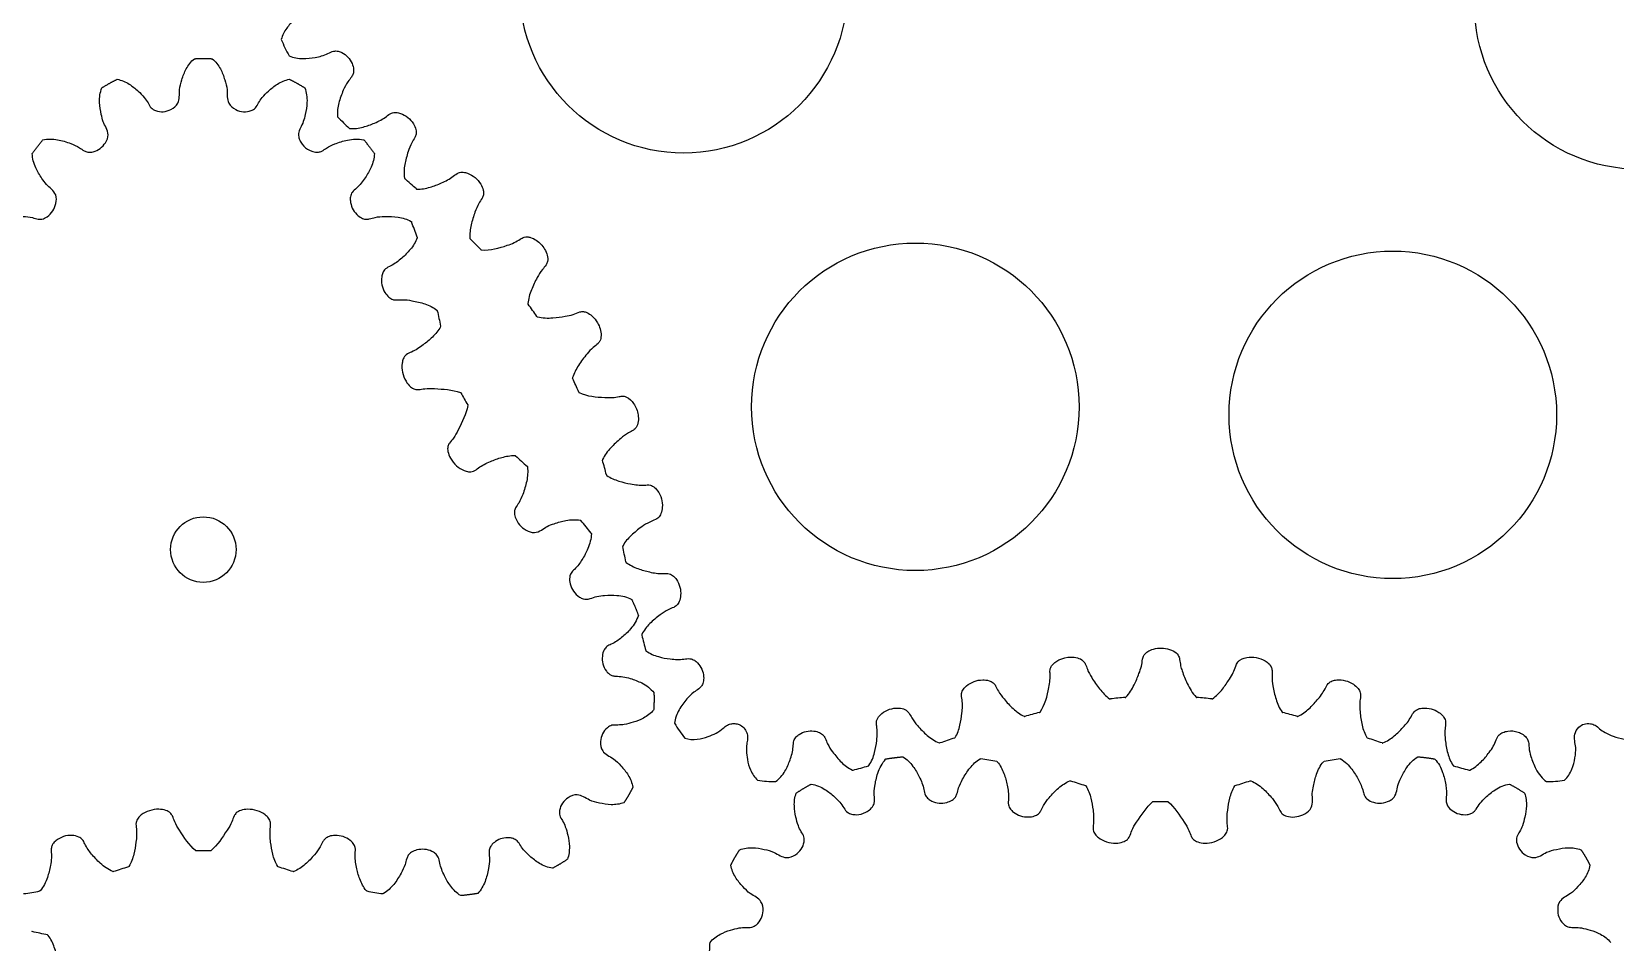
# Model space of a CAD drawing. Header units: inches. Extents: x -3 to 3, y -3 to 3.
# Drawn here: x -1.724 to 0.694, y -1.443 to -0.052 of the extents above; entities that cross this region are included whole.
import ezdxf

# ---------------------------------------------------------------- set-up
doc = ezdxf.new("R2010")
doc.units = ezdxf.units.IN
doc.header["$LTSCALE"] = 0.03937
doc.header["$MEASUREMENT"] = 0
doc.layers.add('thingiverse', color=18, linetype='Continuous', true_color=0x000000)

msp = doc.modelspace()

# ---------------------------------------------------------------- linework, layer by layer
at = {"layer": 'thingiverse'}
for points in [[(-1.2571, -0.1817), (-1.2571, -0.1823), (-1.2567, -0.1827)], [(-1.2393, -0.1998), (-1.2389, -0.2002), (-1.2384, -0.2002)], [(-1.2173, -0.2174), (-1.2168, -0.2175), (-1.2165, -0.2179)], [(-1.1551, -0.2758), (-1.155, -0.2764), (-1.1546, -0.2767)], [(-1.1368, -0.2925), (-1.1364, -0.2929), (-1.1358, -0.2929)], [(-1.1449, -0.342), (-1.1444, -0.3423), (-1.1442, -0.3428)], [(-1.1355, -0.366), (-1.1353, -0.3665), (-1.1355, -0.367)], [(-1.055, -0.3677), (-1.0549, -0.3683), (-1.0545, -0.3686)], [(-1.0381, -0.3852), (-1.0377, -0.3856), (-1.0371, -0.3856)], [(-1.1054, -0.4775), (-1.1049, -0.4778), (-1.1048, -0.4783)], [(-0.9664, -0.4675), (-0.9665, -0.4681), (-0.9661, -0.4685)], [(-1.0997, -0.5017), (-1.0996, -0.5022), (-1.0999, -0.5027)], [(-0.9527, -0.4871), (-0.9524, -0.4876), (-0.9518, -0.4877)], [(-1.0696, -0.6031), (-1.069, -0.6033), (-1.0688, -0.6038)], [(-0.8983, -0.5805), (-0.8984, -0.5811), (-0.8982, -0.5816)], [(-0.8888, -0.6025), (-0.8886, -0.6031), (-0.888, -0.6033)], [(-1.0583, -0.622), (-1.0579, -0.6225), (-1.0581, -0.6231)], [(-0.9863, -0.6995), (-0.9857, -0.6995), (-0.9853, -0.6999)], [(-0.9676, -0.7159), (-0.9672, -0.7163), (-0.9672, -0.7168)], [(-0.8525, -0.7055), (-0.8528, -0.706), (-0.8526, -0.7065)], [(-0.8465, -0.729), (-0.8464, -0.7296), (-0.8459, -0.7299)], [(-0.8866, -0.7981), (-0.8861, -0.7982), (-0.8857, -0.7986)], [(-0.87, -0.8179), (-0.8696, -0.8183), (-0.8696, -0.8188)], [(-0.8215, -0.8373), (-0.8218, -0.8378), (-0.8217, -0.8383)], [(-0.8169, -0.8616), (-0.8168, -0.8622), (-0.8164, -0.8625)], [(-0.7925, -0.9724), (-0.7928, -0.9729), (-0.7927, -0.9735)], [(-0.7865, -0.9971), (-0.7864, -0.9976), (-0.7859, -0.9979)], [(-0.0784, -1.0707), (-0.0779, -1.071), (-0.0773, -1.071)], [(-0.0545, -1.0686), (-0.0539, -1.0686), (-0.0535, -1.0682)], [(0.0536, -1.0682), (0.054, -1.0686), (0.0546, -1.0686)], [(0.0774, -1.071), (0.078, -1.071), (0.0785, -1.0707)], [(-0.2091, -1.0975), (-0.2086, -1.0977), (-0.208, -1.0976)], [(-0.1855, -1.0916), (-0.1849, -1.0915), (-0.1846, -1.091)], [(0.1847, -1.091), (0.185, -1.0915), (0.1856, -1.0916)], [(0.2081, -1.0976), (0.2087, -1.0978), (0.2092, -1.0975)], [(-0.3151, -1.1307), (-0.3146, -1.1305), (-0.3143, -1.1301)], [(0.3144, -1.1301), (0.3147, -1.1306), (0.3152, -1.1307)], [(-0.3387, -1.1382), (-0.3382, -1.1384), (-0.3376, -1.1382)], [(0.3377, -1.1383), (0.3383, -1.1384), (0.3388, -1.1382)], [(-0.4712, -1.1796), (-0.4707, -1.1798), (-0.4702, -1.1797)], [(-0.4466, -1.1732), (-0.4461, -1.173), (-0.4458, -1.1726)], [(-0.4204, -1.1629), (-0.4201, -1.1625), (-0.4195, -1.1625)], [(-0.2763, -1.1625), (-0.2758, -1.1623), (-0.2753, -1.1623)], [(-0.2508, -1.1664), (-0.2502, -1.1665), (-0.2499, -1.1669)], [(0.2479, -1.1669), (0.2483, -1.1665), (0.2488, -1.1664)], [(0.2733, -1.1623), (0.2738, -1.1623), (0.2743, -1.1625)], [(0.4459, -1.1726), (0.4462, -1.173), (0.4467, -1.1732)], [(0.4703, -1.1797), (0.4708, -1.1798), (0.4713, -1.1796)], [(-0.1392, -1.196), (-0.1387, -1.1958), (-0.1381, -1.196)], [(-0.1154, -1.2032), (-0.1149, -1.2034), (-0.1146, -1.2039)], [(0.1126, -1.2039), (0.1129, -1.2034), (0.1134, -1.2032)], [(0.1362, -1.196), (0.1367, -1.1958), (0.1372, -1.196)], [(-0.0125, -1.2278), (-0.0121, -1.2274), (-0.0115, -1.2275)], [(0.0095, -1.2275), (0.0101, -1.2274), (0.0106, -1.2278)], [(-1.4725, -1.3031), (-1.4731, -1.3031), (-1.4736, -1.3027)], [(-1.4504, -1.3027), (-1.4509, -1.3031), (-1.4515, -1.3031)], [(-1.5756, -1.3267), (-1.5759, -1.3271), (-1.5764, -1.3273)], [(-1.3476, -1.3273), (-1.3481, -1.3271), (-1.3484, -1.3267)], [(-1.5992, -1.3346), (-1.5997, -1.3348), (-1.6002, -1.3346)], [(-1.3238, -1.3346), (-1.3243, -1.3348), (-1.3248, -1.3346)], [(-1.7109, -1.3637), (-1.7112, -1.3641), (-1.7118, -1.3642)], [(-1.2122, -1.3642), (-1.2128, -1.3641), (-1.2131, -1.3637)], [(-1.1867, -1.368), (-1.1872, -1.3683), (-1.1877, -1.3682)], [(-1.723, -1.4262), (-1.7235, -1.4261), (-1.724, -1.4264)], [(-1.6988, -1.4319), (-1.6991, -1.4314), (-1.6997, -1.4313)]]:
    msp.add_lwpolyline(points, dxfattribs=at)
at = {"layer": 'thingiverse', "color": 1, "true_color": 0xff0000}
msp.add_circle((0, 0), 3, dxfattribs=at)
at = {"layer": 'thingiverse', "color": 18, "true_color": 0x000000}
for centre, radius in [((-0.7288, 0.0123), 0.25), ((0.7288, -0.0123), 0.25), ((-0.375, -0.625), 0.25), ((0.3538, -0.6373), 0.25), ((-1.462, -0.843), 0.05)]:
    msp.add_circle(centre, radius, dxfattribs=at)
at = {"layer": 'thingiverse'}
for centre, radius, start, end in [((-8.0672, -8.0944), 10.4356, 48.3854, 48.51588), ((-1.7083, -0.5687), 0.6076, 19.4855, 21.8283), ((-1.8957, -1.2211), 1.1976, 44.2648, 45.3813), ((-1.5089, -0.8748), 0.678, 34.8727, 36.8144), ((-0.8966, -0.5165), 0.193, 206.8855, 210.0026), ((-1.515, -0.8707), 0.6812, 23.1837, 25.1165), ((-0.8966, -0.5165), 0.193, 209.9974, 213.1145), ((-2.005, -1.0311), 1.1972, 14.6139, 15.7308), ((-1.3476, -1.1934), 0.6076, 38.1717, 40.5145), ((-11.186, -2.9681), 10.5809, 11.48347, 11.61217), ((0.0031, -1.7442), 0.678, 94.8727, 96.8144), ((-0.0034, -1.7474), 0.6812, 83.1837, 85.1165), ((0.1096, -2.2523), 1.1976, 104.2648, 105.3813), ((-0.1095, -2.2519), 1.1972, 74.6139, 75.7308), ((2.9764, -11.0336), 10.4356, 108.3854, 108.51588), ((-3.0225, -11.1714), 10.5809, 71.48347, 71.61217), ((-0.3616, -1.7638), 0.6076, 79.4855, 81.8283), ((0.3597, -1.7638), 0.6076, 98.1717, 100.5145), ((-0.001, -1.0347), 0.193, 266.8855, 270.0026), ((-0.001, -1.0347), 0.193, 269.9974, 273.1145), ((-1.462, -1.4958), 0.193, 89.9974, 93.1146), ((-1.462, -1.4958), 0.193, 86.8854, 90.0026), ((-1.8226, -0.7668), 0.6076, 278.1717, 280.5145), ((-1.1014, -0.7668), 0.6076, 259.4855, 261.8283)]:
    msp.add_arc(centre, radius, start, end, dxfattribs=at)
for points, knots in [([(-1.3429, 0.0641), (-1.3414, 0.0579), (-1.3359, 0.0468), (-1.3211, 0.0319), (-1.3064, 0.0226), (-1.293, 0.0186), (-1.2877, 0.0133), (-1.2844, 0.0074), (-1.2826, -0.0001), (-1.2845, -0.0082), (-1.289, -0.0153), (-1.2958, -0.0198), (-1.3041, -0.0222), (-1.3136, -0.0273), (-1.3243, -0.0353), (-1.3359, -0.0471), (-1.3414, -0.058), (-1.3429, -0.0642)], [12.1057024, 12.1057024, 12.1057024, 12.1057024, 12.1249253, 12.1420888, 12.1683141, 12.1765236, 12.1835906, 12.1899852, 12.1970207, 12.2062975, 12.2144862, 12.2216744, 12.2303406, 12.240263, 12.2538274, 12.2703918, 12.2896585, 12.2896585, 12.2896585, 12.2896585]), ([(-1.5935, -0.1251), (-1.587, -0.1262), (-1.5754, -0.1312), (-1.5623, -0.142), (-1.5526, -0.1517), (-1.5463, -0.1606), (-1.5423, -0.1689), (-1.5302, -0.1761), (-1.5134, -0.1743), (-1.5003, -0.1635), (-1.4982, -0.1515), (-1.499, -0.1394), (-1.4946, -0.1249), (-1.4887, -0.1082), (-1.4807, -0.0979), (-1.4756, -0.0937)], [5.3009549, 5.3009549, 5.3009549, 5.3009549, 5.3208596, 5.3380351, 5.3517346, 5.3619499, 5.3707403, 5.3787132, 5.4029347, 5.4176184, 5.4274863, 5.438307, 5.4539618, 5.4719879, 5.4919279, 5.4919279, 5.4919279, 5.4919279]), ([(-1.4484, -0.0937), (-1.4433, -0.0979), (-1.4353, -0.1082), (-1.4293, -0.125), (-1.4251, -0.1394), (-1.4257, -0.1515), (-1.4239, -0.1635), (-1.4132, -0.1718), (-1.4011, -0.1753), (-1.3898, -0.174), (-1.3818, -0.1689), (-1.3776, -0.1606), (-1.3715, -0.1517), (-1.3617, -0.142), (-1.3486, -0.1312), (-1.337, -0.1262), (-1.3305, -0.1251)], [5.5180922, 5.5180922, 5.5180922, 5.5180922, 5.5380318, 5.5560893, 5.5717576, 5.5825556, 5.5924119, 5.6071311, 5.6197681, 5.6313649, 5.6393463, 5.6480405, 5.6582477, 5.6719613, 5.6891647, 5.7090686, 5.7090686, 5.7090686, 5.7090686]), ([(-1.3309, -0.0891), (-1.3243, -0.0921), (-1.3109, -0.0943), (-1.2906, -0.092), (-1.2749, -0.0879), (-1.264, -0.0816), (-1.2562, -0.0818), (-1.2486, -0.0849), (-1.2407, -0.0908), (-1.2348, -0.1001), (-1.2323, -0.109), (-1.2327, -0.1164), (-1.2363, -0.1227), (-1.2428, -0.1302), (-1.2493, -0.1436), (-1.2559, -0.161), (-1.2577, -0.1748), (-1.2571, -0.1817)], [12.3173096, 12.3173096, 12.3173096, 12.3173096, 12.3388618, 12.357466, 12.3781027, 12.3875021, 12.3945609, 12.4006149, 12.4121235, 12.4238402, 12.4329156, 12.4397549, 12.4453704, 12.4546384, 12.4692662, 12.4898239, 12.5105501, 12.5105501, 12.5105501, 12.5105501]), ([(-1.7071, -0.2176), (-1.6997, -0.2159), (-1.6848, -0.2163), (-1.6662, -0.222), (-1.6525, -0.228), (-1.6449, -0.2341), (-1.6376, -0.2369), (-1.6247, -0.2354), (-1.6122, -0.2259), (-1.6058, -0.2105), (-1.6098, -0.1992), (-1.6154, -0.1897), (-1.6183, -0.1763), (-1.6214, -0.1591), (-1.6197, -0.1451), (-1.6169, -0.1381)], [5.0829092, 5.0829092, 5.0829092, 5.0829092, 5.1056125, 5.1267805, 5.1412714, 5.1501504, 5.1558587, 5.164287, 5.1879855, 5.2007456, 5.2121234, 5.222504, 5.2338691, 5.2526323, 5.2752326, 5.2752326, 5.2752326, 5.2752326]), ([(-1.3071, -0.1381), (-1.3043, -0.1451), (-1.3027, -0.1591), (-1.3056, -0.1764), (-1.3088, -0.1896), (-1.3135, -0.1989), (-1.3174, -0.2068), (-1.3162, -0.2148), (-1.3123, -0.2236), (-1.3028, -0.2332), (-1.2901, -0.2376), (-1.2798, -0.2346), (-1.2725, -0.2286), (-1.2595, -0.2227), (-1.2407, -0.2166), (-1.2254, -0.2158), (-1.2173, -0.2174)], [5.7347909, 5.7347909, 5.7347909, 5.7347909, 5.7573547, 5.7761351, 5.7874998, 5.7979569, 5.8073569, 5.8135165, 5.8211597, 5.836122, 5.8535695, 5.8592031, 5.8676372, 5.8815023, 5.9020139, 5.9266473, 5.9266473, 5.9266473, 5.9266473]), ([(-1.2384, -0.2002), (-1.2315, -0.2007), (-1.2185, -0.1988), (-1.1997, -0.1919), (-1.1852, -0.1846), (-1.1757, -0.1762), (-1.1676, -0.1753), (-1.159, -0.1774), (-1.1493, -0.1827), (-1.1415, -0.1917), (-1.1373, -0.2008), (-1.1365, -0.2084), (-1.1394, -0.2152), (-1.1451, -0.2233), (-1.1501, -0.2373), (-1.1551, -0.2552), (-1.156, -0.269), (-1.1551, -0.2758)], [12.5371144, 12.5371144, 12.5371144, 12.5371144, 12.5576924, 12.5762106, 12.5969341, 12.6063245, 12.6136449, 12.6202367, 12.6330402, 12.6460031, 12.6556761, 12.6627261, 12.6684165, 12.6776001, 12.6922105, 12.7127329, 12.73328, 12.73328, 12.73328, 12.73328]), ([(-1.7791, -0.342), (-1.7726, -0.3385), (-1.7585, -0.3346), (-1.7393, -0.3341), (-1.7244, -0.3353), (-1.7151, -0.3386), (-1.7072, -0.3388), (-1.6952, -0.3326), (-1.6865, -0.3189), (-1.6857, -0.3017), (-1.6935, -0.2924), (-1.7022, -0.2857), (-1.7098, -0.2742), (-1.719, -0.2595), (-1.7229, -0.2459), (-1.7231, -0.2385)], [4.8643054, 4.8643054, 4.8643054, 4.8643054, 4.8863439, 4.907478, 4.9220641, 4.9310176, 4.9367516, 4.9453926, 4.9701692, 4.9832819, 4.9946428, 5.0051387, 5.0165233, 5.0352616, 5.0576556, 5.0576556, 5.0576556, 5.0576556]), ([(-1.2009, -0.2385), (-1.2011, -0.2456), (-1.2048, -0.2586), (-1.2149, -0.2761), (-1.2248, -0.289), (-1.2349, -0.2965), (-1.2377, -0.3039), (-1.2377, -0.3122), (-1.2352, -0.322), (-1.2288, -0.3309), (-1.2216, -0.3367), (-1.2147, -0.3391), (-1.2074, -0.3381), (-1.198, -0.335), (-1.1831, -0.3341), (-1.1645, -0.3348), (-1.151, -0.3387), (-1.1449, -0.342)], [5.952977, 5.952977, 5.952977, 5.952977, 5.9742573, 5.9928002, 6.0134959, 6.0228822, 6.0300117, 6.0361659, 6.0478122, 6.0596116, 6.0686145, 6.0754153, 6.081039, 6.0903298, 6.1049576, 6.1255024, 6.1463295, 6.1463295, 6.1463295, 6.1463295]), ([(-1.1358, -0.2929), (-1.129, -0.293), (-1.1162, -0.2905), (-1.0976, -0.2833), (-1.0831, -0.2759), (-1.0736, -0.2673), (-1.0653, -0.2665), (-1.0565, -0.2689), (-1.0466, -0.2745), (-1.0386, -0.2839), (-1.0344, -0.2932), (-1.0337, -0.3011), (-1.0368, -0.3079), (-1.0427, -0.3158), (-1.0481, -0.3297), (-1.0538, -0.3472), (-1.0555, -0.3609), (-1.055, -0.3677)], [12.7592649, 12.7592649, 12.7592649, 12.7592649, 12.7796497, 12.7981193, 12.818898, 12.8283897, 12.8358265, 12.8426399, 12.8559043, 12.8693523, 12.8792894, 12.8864622, 12.8921515, 12.9013927, 12.9160419, 12.9365136, 12.9569081, 12.9569081, 12.9569081, 12.9569081]), ([(-1.1355, -0.367), (-1.1378, -0.3735), (-1.145, -0.3847), (-1.1593, -0.3988), (-1.1721, -0.4087), (-1.1839, -0.4135), (-1.1883, -0.4202), (-1.1902, -0.4286), (-1.19, -0.4391), (-1.1857, -0.4499), (-1.1797, -0.4574), (-1.1733, -0.4615), (-1.166, -0.4621), (-1.1562, -0.461), (-1.1415, -0.4632), (-1.1234, -0.4673), (-1.1108, -0.4733), (-1.1054, -0.4775)], [6.1732586, 6.1732586, 6.1732586, 6.1732586, 6.1939717, 6.2125115, 6.2332241, 6.2425844, 6.2498338, 6.2562199, 6.2684937, 6.2809537, 6.2903409, 6.2972945, 6.3029696, 6.3121719, 6.3267731, 6.3473113, 6.3679295, 6.3679295, 6.3679295, 6.3679295]), ([(-1.0371, -0.3856), (-1.0238, -0.3867), (-1.0068, -0.3817), (-0.9876, -0.3748), (-0.9793, -0.3698), (-0.973, -0.3659), (-0.9672, -0.3653), (-0.9609, -0.3667), (-0.9508, -0.3718), (-0.9418, -0.3815), (-0.9366, -0.3933), (-0.9356, -0.4021), (-0.9389, -0.4096), (-0.946, -0.4166), (-0.9534, -0.4295), (-0.9618, -0.4465), (-0.9658, -0.4603), (-0.9664, -0.4675)], [12.9825241, 12.9825241, 12.9825241, 12.9825241, 13.0226171, 13.0340243, 13.0444674, 13.0513662, 13.0560749, 13.0613904, 13.0709401, 13.0896342, 13.1000591, 13.1095191, 13.115379, 13.1242578, 13.1388005, 13.1598682, 13.1814336, 13.1814336, 13.1814336, 13.1814336]), ([(-0.9518, -0.4877), (-0.9442, -0.4896), (-0.9297, -0.4899), (-0.9117, -0.4873), (-0.8977, -0.4847), (-0.8891, -0.4803), (-0.8816, -0.4792), (-0.8751, -0.4814), (-0.8673, -0.4868), (-0.8625, -0.4928), (-0.8602, -0.4967)], [13.20673752, 13.20673752, 13.20673752, 13.20673752, 13.23037235, 13.24944121, 13.26161928, 13.27295067, 13.27810947, 13.28382002, 13.29315576, 13.30649731, 13.30649731, 13.30649731, 13.30649731]), ([(-1.0999, -0.5027), (-1.1031, -0.5087), (-1.1115, -0.5187), (-1.1269, -0.5312), (-1.1403, -0.5404), (-1.1524, -0.5446), (-1.1571, -0.5514), (-1.1591, -0.5607), (-1.1587, -0.5728), (-1.1537, -0.5852), (-1.1468, -0.594), (-1.1398, -0.5987), (-1.1321, -0.599), (-1.1222, -0.5966), (-1.1008, -0.5977), (-1.0822, -0.5987), (-1.0696, -0.6031)], [6.3940219, 6.3940219, 6.3940219, 6.3940219, 6.4143342, 6.4327748, 6.4535217, 6.4629064, 6.4703868, 6.4773195, 6.4913196, 6.5060281, 6.5169372, 6.5247239, 6.5303863, 6.5399324, 6.5547538, 6.5948297, 6.5948297, 6.5948297, 6.5948297]), ([(-0.8602, -0.4967), (-0.8568, -0.5026), (-0.8538, -0.5122), (-0.8555, -0.5236), (-0.8603, -0.5298), (-0.8682, -0.5349), (-0.8782, -0.5464), (-0.8896, -0.5611), (-0.8963, -0.5739), (-0.8983, -0.5805)], [0, 0, 0, 0, 0.02073523, 0.02921438, 0.03367243, 0.04379771, 0.05708306, 0.07914174, 0.09987903, 0.09987903, 0.09987903, 0.09987903]), ([(-0.888, -0.6033), (-0.876, -0.609), (-0.8584, -0.6106), (-0.838, -0.6112), (-0.8284, -0.6097), (-0.8212, -0.6083), (-0.8125, -0.611), (-0.8034, -0.6206), (-0.7979, -0.6344), (-0.7976, -0.6474), (-0.7999, -0.6559), (-0.8058, -0.6616), (-0.8149, -0.6654), (-0.8266, -0.6747), (-0.8407, -0.6875), (-0.8494, -0.6989), (-0.8525, -0.7055)], [0.1251787, 0.1251787, 0.1251787, 0.1251787, 0.1652031, 0.1766281, 0.1870215, 0.1939241, 0.1986536, 0.2135897, 0.2322772, 0.2426681, 0.2520995, 0.2579396, 0.2667907, 0.2813362, 0.3024418, 0.3240866, 0.3240866, 0.3240866, 0.3240866]), ([(-1.0581, -0.6231), (-1.0606, -0.6362), (-1.069, -0.6528), (-1.0788, -0.6718), (-1.0857, -0.6792), (-1.0894, -0.6861), (-1.0888, -0.6945), (-1.0846, -0.7048), (-1.0763, -0.7154), (-1.0661, -0.7218), (-1.057, -0.7246), (-1.0488, -0.724), (-1.0391, -0.7156), (-1.0245, -0.7086), (-1.0059, -0.7016), (-0.9931, -0.6993), (-0.9863, -0.6995)], [0.011793, 0.011793, 0.011793, 0.011793, 0.0518731, 0.0666865, 0.0762475, 0.0818958, 0.0896868, 0.1006026, 0.1153363, 0.1293628, 0.1362586, 0.1437455, 0.1531087, 0.1738498, 0.1922925, 0.2126057, 0.2126057, 0.2126057, 0.2126057]), ([(-0.9672, -0.7168), (-0.9662, -0.7241), (-0.9676, -0.7385), (-0.9733, -0.7568), (-0.9791, -0.7706), (-0.9852, -0.7783), (-0.9877, -0.7859), (-0.985, -0.7997), (-0.9739, -0.8125), (-0.9571, -0.8186), (-0.9458, -0.8137), (-0.937, -0.807), (-0.924, -0.8027), (-0.9076, -0.7975), (-0.8938, -0.7969), (-0.8866, -0.7981)], [0.2386964, 0.2386964, 0.2386964, 0.2386964, 0.260565, 0.2816816, 0.2961962, 0.3051101, 0.3108816, 0.3198148, 0.3458727, 0.3595116, 0.370986, 0.3813982, 0.3927832, 0.4115024, 0.4333646, 0.4333646, 0.4333646, 0.4333646]), ([(-0.8459, -0.7299), (-0.8403, -0.7337), (-0.8283, -0.7388), (-0.8089, -0.7432), (-0.7928, -0.7454), (-0.7801, -0.7436), (-0.7728, -0.7478), (-0.7669, -0.7548), (-0.7619, -0.7651), (-0.7607, -0.7774), (-0.7626, -0.7874), (-0.7665, -0.7942), (-0.7729, -0.798), (-0.7822, -0.8012), (-0.7945, -0.8095), (-0.8092, -0.8208), (-0.8182, -0.8313), (-0.8215, -0.8373)], [0.3497023, 0.3497023, 0.3497023, 0.3497023, 0.3699927, 0.388449, 0.4092359, 0.4187654, 0.4262157, 0.4330908, 0.4464355, 0.4598469, 0.4697319, 0.4768388, 0.4825316, 0.4917319, 0.5063702, 0.5268543, 0.547342, 0.547342, 0.547342, 0.547342]), ([(-0.8696, -0.8188), (-0.8698, -0.8266), (-0.8737, -0.8406), (-0.8819, -0.8556), (-0.8889, -0.8663), (-0.8948, -0.8727), (-0.9008, -0.8783), (-0.9034, -0.8861), (-0.9024, -0.8961), (-0.8975, -0.9071), (-0.8897, -0.9146), (-0.8827, -0.9182), (-0.877, -0.9192), (-0.8699, -0.9175), (-0.8609, -0.9141), (-0.847, -0.9127), (-0.829, -0.9121), (-0.8149, -0.9154), (-0.808, -0.9191)], [0.4602932, 0.4602932, 0.4602932, 0.4602932, 0.4836195, 0.5029802, 0.5117341, 0.5218986, 0.5293449, 0.5357683, 0.5460514, 0.5587927, 0.5714371, 0.5776947, 0.5825604, 0.5884357, 0.599404, 0.6111569, 0.6300647, 0.6536443, 0.6536443, 0.6536443, 0.6536443]), ([(-0.8164, -0.8625), (-0.811, -0.8667), (-0.7992, -0.8725), (-0.78, -0.8777), (-0.764, -0.8803), (-0.7512, -0.879), (-0.7441, -0.8832), (-0.7384, -0.8901), (-0.7337, -0.9), (-0.7327, -0.9119), (-0.7346, -0.9216), (-0.7386, -0.9282), (-0.7449, -0.9319), (-0.7542, -0.9352), (-0.7664, -0.9437), (-0.7809, -0.9553), (-0.7895, -0.9663), (-0.7925, -0.9724)], [0.5733311, 0.5733311, 0.5733311, 0.5733311, 0.5937459, 0.6122476, 0.6329965, 0.6424867, 0.6498635, 0.6565567, 0.6694092, 0.682294, 0.691873, 0.6988434, 0.7045215, 0.7136854, 0.7282979, 0.7488371, 0.7694959, 0.7694959, 0.7694959, 0.7694959]), ([(-0.7979, -0.9433), (-0.8002, -0.951), (-0.8081, -0.9635), (-0.8208, -0.9753), (-0.8308, -0.9831), (-0.8385, -0.9872), (-0.8459, -0.9904), (-0.8511, -0.9968), (-0.8535, -1.0062), (-0.8528, -1.0177), (-0.8483, -1.027), (-0.843, -1.0327), (-0.8381, -1.0355), (-0.8309, -1.0365), (-0.8213, -1.0366), (-0.8079, -1.0403), (-0.7908, -1.0465), (-0.779, -1.055), (-0.7741, -1.0613)], [0.6788979, 0.6788979, 0.6788979, 0.6788979, 0.702853, 0.7222512, 0.730985, 0.7407014, 0.7484953, 0.7547957, 0.7647565, 0.7769343, 0.7890816, 0.7951615, 0.7999687, 0.8058637, 0.8167884, 0.8285257, 0.8474682, 0.8712212, 0.8712212, 0.8712212, 0.8712212]), ([(-0.7859, -0.9979), (-0.7803, -1.0019), (-0.7681, -1.0069), (-0.7484, -1.0105), (-0.7322, -1.0113), (-0.7198, -1.0086), (-0.7124, -1.0116), (-0.7061, -1.0171), (-0.7004, -1.0254), (-0.6978, -1.036), (-0.6983, -1.045), (-0.7011, -1.0517), (-0.7065, -1.0564), (-0.715, -1.0616), (-0.7252, -1.0724), (-0.7368, -1.0874), (-0.7418, -1.1009), (-0.7425, -1.1081)], [0.7960587, 0.7960587, 0.7960587, 0.7960587, 0.8167075, 0.8352426, 0.8559378, 0.8653173, 0.8725165, 0.8787823, 0.8905054, 0.902163, 0.9109236, 0.9175769, 0.9232033, 0.932415, 0.9469825, 0.9676062, 0.9892942, 0.9892942, 0.9892942, 0.9892942]), ([(-0.1846, -1.091), (-0.177, -1.08), (-0.1728, -1.0628), (-0.1692, -1.0427), (-0.1694, -1.033), (-0.1697, -1.0256), (-0.1658, -1.0174), (-0.155, -1.0098), (-0.1406, -1.0063), (-0.1277, -1.0078), (-0.1196, -1.0113), (-0.1147, -1.018), (-0.1122, -1.0275), (-0.1048, -1.0404), (-0.0942, -1.0562), (-0.0843, -1.0666), (-0.0784, -1.0707)], [1.8937635, 1.8937635, 1.8937635, 1.8937635, 1.9338565, 1.9452637, 1.9557068, 1.9626056, 1.9673143, 1.9821795, 2.0008736, 2.0112986, 2.0207585, 2.0266184, 2.0354972, 2.0500399, 2.0711076, 2.092673, 2.092673, 2.092673, 2.092673]), ([(-0.0535, -1.0682), (-0.0483, -1.0627), (-0.041, -1.0509), (-0.0344, -1.0345), (-0.0296, -1.0214), (-0.0286, -1.0119), (-0.0268, -1.0046), (-0.0226, -1), (-0.0156, -0.9959), (-0.0013, -0.992), (0.0148, -0.9943), (0.0263, -1.0028), (0.0289, -1.0118), (0.0294, -1.0199), (0.0336, -1.0323), (0.0401, -1.0488), (0.0479, -1.0622), (0.0536, -1.0682)], [2.1179769, 2.1179769, 2.1179769, 2.1179769, 2.140466, 2.159343, 2.171143, 2.1820674, 2.1880052, 2.1932228, 2.2004112, 2.2122152, 2.2371587, 2.2473068, 2.2538226, 2.2639836, 2.2719099, 2.2927317, 2.3176175, 2.3176175, 2.3176175, 2.3176175]), ([(0.0785, -1.0707), (0.0843, -1.0667), (0.0937, -1.0569), (0.1033, -1.0428), (0.1104, -1.0312), (0.1138, -1.0223), (0.1162, -1.0153), (0.123, -1.0092), (0.1392, -1.0052), (0.1573, -1.0099), (0.1681, -1.0206), (0.1701, -1.0286), (0.1689, -1.0384), (0.171, -1.0532), (0.175, -1.0718), (0.1806, -1.0851), (0.1847, -1.091)], [2.3429155, 2.3429155, 2.3429155, 2.3429155, 2.3642712, 2.3829399, 2.3943649, 2.4047583, 2.4116609, 2.4163904, 2.4313266, 2.460405, 2.4698363, 2.4756764, 2.4845275, 2.499073, 2.5201786, 2.5418234, 2.5418234, 2.5418234, 2.5418234]), ([(-0.3143, -1.1301), (-0.3108, -1.1242), (-0.3065, -1.1119), (-0.3035, -1.0922), (-0.3026, -1.076), (-0.3054, -1.0634), (-0.3019, -1.0559), (-0.2954, -1.0494), (-0.2856, -1.0436), (-0.2734, -1.0414), (-0.2632, -1.0424), (-0.2561, -1.0457), (-0.2518, -1.0518), (-0.2478, -1.0609), (-0.2385, -1.0725), (-0.2262, -1.0863), (-0.2152, -1.0945), (-0.2091, -1.0975)], [1.6705043, 1.6705043, 1.6705043, 1.6705043, 1.6908891, 1.7093587, 1.7301374, 1.7396291, 1.7470659, 1.7538793, 1.7671437, 1.7805917, 1.7905289, 1.7977016, 1.8033909, 1.8126321, 1.8272813, 1.847753, 1.8681475, 1.8681475, 1.8681475, 1.8681475]), ([(0.2092, -1.0975), (0.2153, -1.0946), (0.2257, -1.0867), (0.2392, -1.0722), (0.2491, -1.0593), (0.254, -1.0474), (0.2612, -1.0431), (0.2703, -1.0415), (0.2816, -1.0424), (0.2929, -1.0475), (0.3007, -1.0541), (0.3046, -1.0609), (0.3047, -1.0683), (0.3028, -1.078), (0.3038, -1.0928), (0.3063, -1.1112), (0.3109, -1.1242), (0.3144, -1.1301)], [2.5674392, 2.5674392, 2.5674392, 2.5674392, 2.5877296, 2.6061858, 2.6269727, 2.6365022, 2.6439525, 2.6508277, 2.6641723, 2.6775837, 2.6874687, 2.6945756, 2.7002684, 2.7094687, 2.724107, 2.7445911, 2.7650789, 2.7650789, 2.7650789, 2.7650789]), ([(-0.4458, -1.1726), (-0.4417, -1.1665), (-0.4368, -1.1538), (-0.4341, -1.1368), (-0.4329, -1.1232), (-0.4338, -1.1138), (-0.4349, -1.1064), (-0.432, -1.0982), (-0.4206, -1.0874), (-0.4035, -1.0832), (-0.3896, -1.0871), (-0.384, -1.0929), (-0.38, -1.1019), (-0.3706, -1.1135), (-0.3573, -1.1273), (-0.3454, -1.1355), (-0.3387, -1.1382)], [1.4483611, 1.4483611, 1.4483611, 1.4483611, 1.4700865, 1.4887858, 1.5001786, 1.5105684, 1.5174753, 1.5220969, 1.5361365, 1.5632667, 1.5723827, 1.578188, 1.5870986, 1.6016205, 1.6227221, 1.6445196, 1.6445196, 1.6445196, 1.6445196]), ([(0.3388, -1.1382), (0.3451, -1.1357), (0.356, -1.1284), (0.3701, -1.1143), (0.3804, -1.1018), (0.3856, -1.0901), (0.3928, -1.086), (0.4016, -1.0845), (0.4126, -1.0855), (0.4234, -1.0905), (0.4308, -1.097), (0.4345, -1.1037), (0.4346, -1.111), (0.4328, -1.1208), (0.434, -1.1356), (0.4369, -1.1539), (0.442, -1.1669), (0.4459, -1.1726)], [2.7910679, 2.7910679, 2.7910679, 2.7910679, 2.8114827, 2.8299845, 2.8507333, 2.8602235, 2.8676003, 2.8742936, 2.887146, 2.9000308, 2.9096098, 2.9165802, 2.9222583, 2.9314222, 2.9460347, 2.9665739, 2.9872327, 2.9872327, 2.9872327, 2.9872327]), ([(-0.7745, -1.088), (-0.7788, -1.0931), (-0.7889, -1.1006), (-0.8048, -1.1066), (-0.8181, -1.1101), (-0.8289, -1.1111), (-0.8381, -1.1104), (-0.8504, -1.1173), (-0.8572, -1.1327), (-0.8544, -1.1495), (-0.8451, -1.1574), (-0.8342, -1.1627), (-0.8238, -1.1737), (-0.8123, -1.1872), (-0.8074, -1.1992), (-0.8063, -1.2058)], [0.8969435, 0.8969435, 0.8969435, 0.8969435, 0.9168482, 0.9340238, 0.9477232, 0.9579386, 0.966729, 0.9747019, 0.9989233, 1.0136071, 1.023475, 1.0342956, 1.0499504, 1.0679765, 1.0879165, 1.0879165, 1.0879165, 1.0879165]), ([(-0.727, -1.131), (-0.7208, -1.1328), (-0.7085, -1.1335), (-0.6881, -1.1282), (-0.6728, -1.1201), (-0.6626, -1.1105), (-0.6554, -1.1086), (-0.6486, -1.1086), (-0.6412, -1.1108), (-0.6351, -1.1165), (-0.6313, -1.124), (-0.6307, -1.1321), (-0.6328, -1.1405), (-0.6332, -1.1512), (-0.6316, -1.1645), (-0.6272, -1.1805), (-0.6205, -1.1906), (-0.6158, -1.1951)], [1.0169479, 1.0169479, 1.0169479, 1.0169479, 1.0361707, 1.0533342, 1.0795595, 1.0877691, 1.094836, 1.1012306, 1.1082661, 1.1175429, 1.1257316, 1.1329198, 1.141586, 1.1515084, 1.1650728, 1.1816372, 1.200904, 1.200904, 1.200904, 1.200904]), ([(0.6159, -1.1951), (0.6208, -1.1904), (0.628, -1.1794), (0.6321, -1.1618), (0.6338, -1.1469), (0.6314, -1.135), (0.6306, -1.124), (0.6366, -1.1142), (0.6455, -1.1087), (0.6549, -1.1082), (0.6632, -1.1108), (0.6698, -1.1169), (0.6786, -1.1231), (0.6913, -1.1287), (0.7078, -1.1334), (0.7206, -1.1328), (0.727, -1.1309)], [3.2346938, 3.2346938, 3.2346938, 3.2346938, 3.2549358, 3.2730546, 3.2886945, 3.2994875, 3.309237, 3.3217749, 3.3313277, 3.3409501, 3.348504, 3.3572155, 3.3674172, 3.3811111, 3.3983871, 3.4186491, 3.4186491, 3.4186491, 3.4186491]), ([(-0.5883, -1.1971), (-0.5824, -1.1929), (-0.5737, -1.1824), (-0.5656, -1.1637), (-0.5613, -1.1481), (-0.5614, -1.1355), (-0.5573, -1.1288), (-0.5508, -1.1238), (-0.5417, -1.1199), (-0.5307, -1.1194), (-0.5218, -1.1217), (-0.5156, -1.1257), (-0.5119, -1.132), (-0.5087, -1.1414), (-0.5003, -1.1537), (-0.4885, -1.1682), (-0.4774, -1.1766), (-0.4712, -1.1796)], [1.228555, 1.228555, 1.228555, 1.228555, 1.2501072, 1.2687114, 1.2893481, 1.2987476, 1.3058063, 1.3118604, 1.3233689, 1.3350856, 1.344161, 1.3510003, 1.3566158, 1.3658838, 1.3805117, 1.4010693, 1.4217955, 1.4217955, 1.4217955, 1.4217955]), ([(0.4713, -1.1796), (0.4779, -1.1765), (0.4887, -1.1681), (0.4996, -1.1547), (0.5075, -1.1436), (0.5114, -1.134), (0.5151, -1.1258), (0.5222, -1.1217), (0.5319, -1.1192), (0.543, -1.1201), (0.553, -1.125), (0.5588, -1.1304), (0.5616, -1.1377), (0.5615, -1.1471), (0.5648, -1.161), (0.5708, -1.1759), (0.5789, -1.189), (0.5851, -1.1948), (0.5884, -1.1971)], [3.0137955, 3.0137955, 3.0137955, 3.0137955, 3.0355932, 3.0543103, 3.0656861, 3.0761097, 3.0855845, 3.0919258, 3.0999644, 3.1156251, 3.1243048, 3.1332304, 3.1388529, 3.1472597, 3.161125, 3.1816446, 3.1951296, 3.2070325, 3.2070325, 3.2070325, 3.2070325]), ([(-0.3939, -1.1593), (-0.3879, -1.163), (-0.3785, -1.1727), (-0.3684, -1.1902), (-0.3622, -1.2052), (-0.3607, -1.2178), (-0.3556, -1.2238), (-0.3484, -1.228), (-0.3388, -1.2307), (-0.3278, -1.2297), (-0.3192, -1.2262), (-0.3137, -1.2215), (-0.3109, -1.2147), (-0.3089, -1.205), (-0.3022, -1.1917), (-0.2923, -1.1759), (-0.2822, -1.1661), (-0.2763, -1.1625)], [5.952977, 5.952977, 5.952977, 5.952977, 5.9742573, 5.9928002, 6.0134959, 6.0228822, 6.0300117, 6.0361659, 6.0478122, 6.0596116, 6.0686145, 6.0754153, 6.081039, 6.0903298, 6.1049576, 6.1255024, 6.1463295, 6.1463295, 6.1463295, 6.1463295]), ([(0.2743, -1.1625), (0.2809, -1.1666), (0.2911, -1.1769), (0.3, -1.1915), (0.3058, -1.2029), (0.3084, -1.2113), (0.3102, -1.2192), (0.3157, -1.2254), (0.3248, -1.2295), (0.3368, -1.2308), (0.3471, -1.2278), (0.3556, -1.2225), (0.3598, -1.2138), (0.361, -1.2026), (0.367, -1.1899), (0.3753, -1.174), (0.3853, -1.1634), (0.392, -1.1593)], [0.4602932, 0.4602932, 0.4602932, 0.4602932, 0.4836195, 0.5029802, 0.5117341, 0.5218986, 0.5293449, 0.5357683, 0.5460514, 0.5587927, 0.5714371, 0.5776947, 0.5884357, 0.599404, 0.6111569, 0.6300647, 0.6536443, 0.6536443, 0.6536443, 0.6536443]), ([(-0.534, -1.201), (-0.5265, -1.2021), (-0.5136, -1.2077), (-0.5, -1.2188), (-0.4902, -1.2283), (-0.4845, -1.2369), (-0.4795, -1.2443), (-0.4721, -1.2472), (-0.4626, -1.2483), (-0.4494, -1.2449), (-0.4393, -1.236), (-0.4367, -1.2256), (-0.4383, -1.2163), (-0.4369, -1.2021), (-0.4328, -1.1828), (-0.4258, -1.1691), (-0.4204, -1.1629)], [5.7347909, 5.7347909, 5.7347909, 5.7347909, 5.7573547, 5.7761351, 5.7874998, 5.7979569, 5.8073569, 5.8135165, 5.8211597, 5.836122, 5.8535695, 5.8592031, 5.8676372, 5.8815023, 5.9020139, 5.9266473, 5.9266473, 5.9266473, 5.9266473]), ([(-0.2499, -1.1669), (-0.2454, -1.1722), (-0.2394, -1.1839), (-0.2343, -1.2033), (-0.2321, -1.2194), (-0.2338, -1.232), (-0.2303, -1.2392), (-0.224, -1.2451), (-0.2147, -1.2501), (-0.2032, -1.2517), (-0.1937, -1.2504), (-0.187, -1.2469), (-0.1828, -1.2408), (-0.1789, -1.2318), (-0.1696, -1.2201), (-0.157, -1.2065), (-0.1455, -1.1987), (-0.1392, -1.196)], [6.1732586, 6.1732586, 6.1732586, 6.1732586, 6.1939717, 6.2125115, 6.2332241, 6.2425844, 6.2498338, 6.2562199, 6.2684937, 6.2809537, 6.2903409, 6.2972945, 6.3029696, 6.3121719, 6.3267731, 6.3473113, 6.3679295, 6.3679295, 6.3679295, 6.3679295]), ([(0.1372, -1.196), (0.1439, -1.1988), (0.1558, -1.2072), (0.1688, -1.2213), (0.1778, -1.2332), (0.1815, -1.2423), (0.1867, -1.2483), (0.2, -1.2529), (0.2166, -1.2497), (0.2304, -1.2382), (0.2318, -1.2259), (0.2303, -1.215), (0.2332, -1.2015), (0.2369, -1.1848), (0.2432, -1.1725), (0.2479, -1.1669)], [0.2386964, 0.2386964, 0.2386964, 0.2386964, 0.260565, 0.2816816, 0.2961962, 0.3051101, 0.3108816, 0.3198148, 0.3458727, 0.3595116, 0.370986, 0.3813982, 0.3927832, 0.4115024, 0.4333646, 0.4333646, 0.4333646, 0.4333646]), ([(0.418, -1.1627), (0.4235, -1.1685), (0.4303, -1.1816), (0.4342, -1.1985), (0.436, -1.211), (0.4357, -1.2198), (0.4348, -1.2278), (0.4377, -1.2355), (0.4446, -1.2423), (0.455, -1.2474), (0.4653, -1.2481), (0.4728, -1.2464), (0.4778, -1.2436), (0.4822, -1.2378), (0.487, -1.2296), (0.497, -1.2198), (0.5109, -1.2081), (0.5242, -1.2022), (0.532, -1.201)], [0.6788979, 0.6788979, 0.6788979, 0.6788979, 0.702853, 0.7222512, 0.730985, 0.7407014, 0.7484953, 0.7547957, 0.7647565, 0.7769343, 0.7890816, 0.7951615, 0.7999687, 0.8058637, 0.8167884, 0.8285257, 0.8474682, 0.8712212, 0.8712212, 0.8712212, 0.8712212]), ([(-0.1146, -1.2039), (-0.111, -1.2097), (-0.1066, -1.2219), (-0.1034, -1.2415), (-0.1022, -1.2577), (-0.1046, -1.2703), (-0.101, -1.2778), (-0.094, -1.2842), (-0.0833, -1.2898), (-0.07, -1.2917), (-0.059, -1.2902), (-0.0515, -1.2864), (-0.0473, -1.2799), (-0.0444, -1.2701), (-0.0328, -1.2522), (-0.0226, -1.2366), (-0.0125, -1.2278)], [6.3940219, 6.3940219, 6.3940219, 6.3940219, 6.4143342, 6.4327748, 6.4535217, 6.4629064, 6.4703868, 6.4773195, 6.4913196, 6.5060281, 6.5169372, 6.5247239, 6.5303863, 6.5399324, 6.5547538, 6.5948297, 6.5948297, 6.5948297, 6.5948297]), ([(0.0106, -1.2278), (0.0207, -1.2366), (0.0309, -1.2522), (0.0424, -1.2701), (0.0454, -1.2799), (0.0495, -1.2865), (0.0571, -1.2902), (0.0681, -1.2917), (0.0814, -1.2898), (0.0921, -1.2842), (0.099, -1.2777), (0.1026, -1.2703), (0.1002, -1.2577), (0.1014, -1.2415), (0.1046, -1.2219), (0.1091, -1.2096), (0.1126, -1.2039)], [0.011793, 0.011793, 0.011793, 0.011793, 0.0518731, 0.0666865, 0.0762475, 0.0818958, 0.0896868, 0.1006026, 0.1153363, 0.1293628, 0.1362586, 0.1437455, 0.1531087, 0.1738498, 0.1922925, 0.2126057, 0.2126057, 0.2126057, 0.2126057]), ([(-0.8199, -1.2294), (-0.8261, -1.2317), (-0.839, -1.2335), (-0.8565, -1.2303), (-0.8712, -1.2267), (-0.8813, -1.2201), (-0.8927, -1.2158), (-0.9089, -1.2221), (-0.9185, -1.2353), (-0.9185, -1.2496), (-0.9132, -1.2571), (-0.9087, -1.267), (-0.9051, -1.2803), (-0.9023, -1.297), (-0.9038, -1.3095), (-0.9061, -1.3158)], [1.1140808, 1.1140808, 1.1140808, 1.1140808, 1.1340204, 1.152078, 1.1677462, 1.1785442, 1.1884006, 1.2031198, 1.2273536, 1.235335, 1.2440291, 1.2542363, 1.2679499, 1.2851533, 1.3050572, 1.3050572, 1.3050572, 1.3050572]), ([(-0.6431, -1.3012), (-0.6368, -1.2989), (-0.624, -1.2971), (-0.6064, -1.3003), (-0.5918, -1.3039), (-0.5817, -1.3105), (-0.5703, -1.3148), (-0.5541, -1.3085), (-0.5445, -1.2952), (-0.5445, -1.2809), (-0.5498, -1.2734), (-0.5543, -1.2636), (-0.5579, -1.2503), (-0.5606, -1.2335), (-0.5592, -1.221), (-0.5569, -1.2148)], [5.5180922, 5.5180922, 5.5180922, 5.5180922, 5.5380318, 5.5560893, 5.5717576, 5.5825556, 5.5924119, 5.6071311, 5.6313649, 5.6393463, 5.6480405, 5.6582477, 5.6719613, 5.6891647, 5.7090686, 5.7090686, 5.7090686, 5.7090686]), ([(0.555, -1.2148), (0.5572, -1.221), (0.5587, -1.2335), (0.5559, -1.2502), (0.5523, -1.2635), (0.5478, -1.2734), (0.5426, -1.281), (0.5424, -1.2952), (0.5524, -1.3088), (0.5683, -1.3147), (0.5798, -1.3105), (0.5898, -1.3038), (0.6045, -1.3003), (0.622, -1.2971), (0.6349, -1.2989), (0.6411, -1.3012)], [0.8969435, 0.8969435, 0.8969435, 0.8969435, 0.9168482, 0.9340238, 0.9477232, 0.9579386, 0.966729, 0.9747019, 0.9989233, 1.0136071, 1.023475, 1.0342956, 1.0499504, 1.0679765, 1.0879165, 1.0879165, 1.0879165, 1.0879165]), ([(-1.4736, -1.3027), (-1.4837, -1.294), (-1.4938, -1.2784), (-1.5054, -1.2604), (-1.5083, -1.2507), (-1.5124, -1.2441), (-1.52, -1.2404), (-1.5311, -1.2388), (-1.5444, -1.2408), (-1.5551, -1.2463), (-1.562, -1.2528), (-1.5656, -1.2603), (-1.5632, -1.2729), (-1.5644, -1.289), (-1.5676, -1.3086), (-1.572, -1.3209), (-1.5756, -1.3267)], [2.2137989, 2.2137989, 2.2137989, 2.2137989, 2.253879, 2.2686924, 2.2782534, 2.2839016, 2.2916927, 2.3026085, 2.3173422, 2.3313687, 2.3382645, 2.3457514, 2.3551146, 2.3758557, 2.3942984, 2.4146115, 2.4146115, 2.4146115, 2.4146115]), ([(-1.3484, -1.3267), (-1.352, -1.3209), (-1.3564, -1.3086), (-1.3596, -1.289), (-1.3608, -1.2729), (-1.3584, -1.2603), (-1.362, -1.2528), (-1.369, -1.2464), (-1.3797, -1.2407), (-1.3929, -1.2389), (-1.404, -1.2404), (-1.4115, -1.2441), (-1.4157, -1.2507), (-1.4186, -1.2604), (-1.4302, -1.2784), (-1.4403, -1.294), (-1.4504, -1.3027)], [1.9894037, 1.9894037, 1.9894037, 1.9894037, 2.009716, 2.0281566, 2.0489035, 2.0582882, 2.0657686, 2.0727013, 2.0867014, 2.1014099, 2.112319, 2.1201057, 2.1257681, 2.1353142, 2.1501356, 2.1902115, 2.1902115, 2.1902115, 2.1902115]), ([(-1.6002, -1.3346), (-1.6073, -1.3316), (-1.6189, -1.3231), (-1.6304, -1.3106), (-1.6384, -1.3006), (-1.6426, -1.293), (-1.646, -1.2855), (-1.6529, -1.2806), (-1.6631, -1.2787), (-1.6757, -1.2803), (-1.6856, -1.2858), (-1.6914, -1.2917), (-1.694, -1.297), (-1.6943, -1.3043), (-1.6934, -1.3139), (-1.6957, -1.3276), (-1.6997, -1.345), (-1.706, -1.3578), (-1.7109, -1.3637)], [2.4407006, 2.4407006, 2.4407006, 2.4407006, 2.4638179, 2.4831687, 2.491919, 2.501965, 2.509452, 2.5159398, 2.5266375, 2.5400719, 2.5534066, 2.5598854, 2.5648293, 2.5707432, 2.5816938, 2.5934554, 2.6123583, 2.6353701, 2.6353701, 2.6353701, 2.6353701]), ([(-1.2131, -1.3637), (-1.2176, -1.3584), (-1.2236, -1.3466), (-1.2287, -1.3272), (-1.2308, -1.3111), (-1.2292, -1.2986), (-1.2327, -1.2914), (-1.239, -1.2855), (-1.2483, -1.2805), (-1.2597, -1.2788), (-1.2693, -1.2802), (-1.276, -1.2837), (-1.2802, -1.2897), (-1.2841, -1.2988), (-1.2934, -1.3104), (-1.306, -1.324), (-1.3175, -1.3319), (-1.3238, -1.3346)], [1.7686404, 1.7686404, 1.7686404, 1.7686404, 1.7893535, 1.8078933, 1.8286059, 1.8379662, 1.8452157, 1.8516017, 1.8638755, 1.8763356, 1.8857227, 1.8926763, 1.8983514, 1.9075537, 1.9221549, 1.9426931, 1.9633113, 1.9633113, 1.9633113, 1.9633113]), ([(-1.0691, -1.3713), (-1.0751, -1.3676), (-1.0845, -1.3579), (-1.0946, -1.3404), (-1.1008, -1.3254), (-1.1023, -1.3128), (-1.1074, -1.3068), (-1.1145, -1.3026), (-1.1242, -1.2999), (-1.1352, -1.3009), (-1.1437, -1.3043), (-1.1493, -1.3091), (-1.1521, -1.3159), (-1.1541, -1.3256), (-1.1608, -1.3389), (-1.1707, -1.3547), (-1.1808, -1.3644), (-1.1867, -1.368)], [1.5483588, 1.5483588, 1.5483588, 1.5483588, 1.5696391, 1.588182, 1.6088777, 1.618264, 1.6253935, 1.6315477, 1.643194, 1.6549934, 1.6639963, 1.6707971, 1.6764208, 1.6857116, 1.7003394, 1.7208842, 1.7417113, 1.7417113, 1.7417113, 1.7417113]), ([(-0.929, -1.3295), (-0.9361, -1.3285), (-0.9486, -1.3233), (-0.9619, -1.3126), (-0.9715, -1.3036), (-0.9775, -1.2956), (-0.9818, -1.2879), (-0.9884, -1.2839), (-0.9964, -1.2825), (-1.006, -1.2832), (-1.0155, -1.2878), (-1.0221, -1.2938), (-1.0256, -1.3001), (-1.0259, -1.3073), (-1.0247, -1.3171), (-1.0267, -1.3319), (-1.0311, -1.3502), (-1.0381, -1.3627), (-1.043, -1.3679)], [1.3307795, 1.3307795, 1.3307795, 1.3307795, 1.3521911, 1.3707945, 1.3817902, 1.3914417, 1.400848, 1.4078984, 1.4138822, 1.4250546, 1.4362898, 1.4449928, 1.4516476, 1.4572686, 1.4665003, 1.4810871, 1.5016951, 1.5231051, 1.5231051, 1.5231051, 1.5231051]), ([(-0.6884, -1.4426), (-0.6842, -1.4375), (-0.6741, -1.43), (-0.6582, -1.424), (-0.6449, -1.4204), (-0.6341, -1.4195), (-0.6249, -1.4202), (-0.6125, -1.4132), (-0.6057, -1.3978), (-0.6086, -1.3811), (-0.6179, -1.3732), (-0.6288, -1.3678), (-0.6391, -1.3569), (-0.6507, -1.3433), (-0.6556, -1.3313), (-0.6567, -1.3248)], [5.3009549, 5.3009549, 5.3009549, 5.3009549, 5.3208596, 5.3380351, 5.3517346, 5.3619499, 5.3707403, 5.3787132, 5.4029347, 5.4176184, 5.4274863, 5.438307, 5.4539618, 5.4719879, 5.4919279, 5.4919279, 5.4919279, 5.4919279]), ([(0.6547, -1.3248), (0.6536, -1.3313), (0.6487, -1.3433), (0.6372, -1.3569), (0.6267, -1.3678), (0.616, -1.3734), (0.6065, -1.3808), (0.6046, -1.3943), (0.6077, -1.4066), (0.6145, -1.4156), (0.6229, -1.42), (0.6322, -1.4196), (0.6429, -1.4204), (0.6562, -1.424), (0.6721, -1.4299), (0.6822, -1.4375), (0.6865, -1.4426)], [1.1140808, 1.1140808, 1.1140808, 1.1140808, 1.1340204, 1.152078, 1.1677462, 1.1785442, 1.1884006, 1.2031198, 1.2157568, 1.2273536, 1.235335, 1.2440291, 1.2542363, 1.2679499, 1.2851533, 1.3050572, 1.3050572, 1.3050572, 1.3050572]), ([(-1.5871, -1.4623), (-1.594, -1.4642), (-1.6057, -1.471), (-1.6201, -1.4854), (-1.63, -1.4982), (-1.6348, -1.51), (-1.6414, -1.5144), (-1.6497, -1.5165), (-1.6601, -1.5163), (-1.6709, -1.512), (-1.6785, -1.5061), (-1.6826, -1.4998), (-1.6833, -1.4925), (-1.6822, -1.4827), (-1.6845, -1.468), (-1.6887, -1.4499), (-1.6947, -1.4374), (-1.6988, -1.4319)], [11.2829233, 11.2829233, 11.2829233, 11.2829233, 11.3043227, 11.3228938, 11.3435617, 11.3529708, 11.3601477, 11.3664545, 11.378638, 11.3910321, 11.4004595, 11.4074198, 11.4130809, 11.42228, 11.4368866, 11.4574182, 11.478004, 11.478004, 11.478004, 11.478004])]:
    msp.add_open_spline(points, degree=3, knots=knots, dxfattribs=at)
for points in [[(-1.3429, -0.0642), (-1.3395, -0.0728), (-1.3355, -0.0811), (-1.3309, -0.0891)], [(-1.2567, -0.1827), (-1.251, -0.1884), (-1.2452, -0.1942), (-1.2393, -0.1998)], [(-1.1048, -0.4783), (-1.1031, -0.4861), (-1.1014, -0.4939), (-1.0997, -0.5017)], [(-0.9853, -0.6999), (-0.9794, -0.7052), (-0.9735, -0.7105), (-0.9676, -0.7159)], [(-0.7927, -0.9735), (-0.7907, -0.9814), (-0.7887, -0.9893), (-0.7865, -0.9971)], [(-0.7425, -1.1081), (-0.7379, -1.1161), (-0.7327, -1.1238), (-0.727, -1.131)], [(-0.4702, -1.1797), (-0.4623, -1.1776), (-0.4544, -1.1754), (-0.4466, -1.1732)], [(0.4467, -1.1732), (0.4545, -1.1754), (0.4624, -1.1776), (0.4703, -1.1797)], [(-0.6158, -1.1951), (-0.6067, -1.1964), (-0.5975, -1.1971), (-0.5883, -1.1971)], [(-0.1381, -1.196), (-0.1305, -1.1984), (-0.123, -1.2008), (-0.1154, -1.2032)], [(0.1134, -1.2032), (0.121, -1.2008), (0.1286, -1.1984), (0.1362, -1.196)], [(0.5884, -1.1971), (0.5976, -1.1971), (0.6068, -1.1964), (0.6159, -1.1951)], [(-1.5764, -1.3273), (-1.584, -1.3297), (-1.5916, -1.3322), (-1.5992, -1.3346)], [(-1.3248, -1.3346), (-1.3324, -1.3322), (-1.34, -1.3297), (-1.3476, -1.3273)], [(-1.6997, -1.4313), (-1.7074, -1.4296), (-1.7152, -1.4279), (-1.723, -1.4262)]]:
    msp.add_open_spline(points, degree=3, dxfattribs=at)
for points, weights in [([(-1.4756, -0.0937), (-1.4686, -0.0932), (-1.462, -0.0932)], [1, 0.999730826779, 1]), ([(-1.462, -0.0932), (-1.4554, -0.0932), (-1.4484, -0.0937)], [1, 0.999730826779, 1]), ([(-1.6169, -0.1381), (-1.6055, -0.131), (-1.5935, -0.1251)], [1, 0.999182455461, 1]), ([(-1.3305, -0.1251), (-1.3185, -0.131), (-1.3071, -0.1381)], [1, 0.999182455461, 1]), ([(-1.7231, -0.2385), (-1.7155, -0.2277), (-1.7071, -0.2176)], [1, 0.999536784384, 1]), ([(-1.2165, -0.2179), (-1.2085, -0.2277), (-1.2009, -0.2385)], [1, 0.999536784384, 1]), ([(-0.808, -0.9191), (-0.8024, -0.931), (-0.7979, -0.9433)], [1, 0.999536784384, 1]), ([(-0.7741, -1.0613), (-0.7736, -1.0746), (-0.7745, -1.088)], [1, 0.999182455461, 1]), ([(-0.4195, -1.1625), (-0.407, -1.1604), (-0.3939, -1.1593)], [1, 0.999536784384, 1]), ([(0.392, -1.1593), (0.4051, -1.1604), (0.418, -1.1627)], [1, 0.999536784384, 1]), ([(-0.8063, -1.2058), (-0.8094, -1.2121), (-0.8127, -1.2178)], [1, 0.999730826779, 1]), ([(-0.5569, -1.2148), (-0.5458, -1.2073), (-0.534, -1.201)], [1, 0.999182455461, 1]), ([(0.532, -1.201), (0.5439, -1.2073), (0.555, -1.2148)], [1, 0.999182455461, 1]), ([(-0.8127, -1.2178), (-0.816, -1.2235), (-0.8199, -1.2294)], [1, 0.999730826779, 1]), ([(-0.6503, -1.3127), (-0.647, -1.307), (-0.6431, -1.3012)], [1, 0.999730826779, 1]), ([(0.6411, -1.3012), (0.645, -1.307), (0.6483, -1.3127)], [1, 0.999730826779, 1]), ([(-0.9061, -1.3158), (-0.9172, -1.3233), (-0.929, -1.3295)], [1, 0.999182455461, 1]), ([(-0.6567, -1.3248), (-0.6536, -1.3184), (-0.6503, -1.3127)], [1, 0.999730826779, 1]), ([(0.6483, -1.3127), (0.6516, -1.3184), (0.6547, -1.3248)], [1, 0.999730826779, 1]), ([(-1.043, -1.3679), (-1.056, -1.3701), (-1.0691, -1.3713)], [1, 0.999536784384, 1]), ([(-0.6889, -1.4693), (-0.6894, -1.4559), (-0.6884, -1.4426)], [1, 0.999182455461, 1])]:
    msp.add_rational_spline(points, weights, degree=2, dxfattribs=at)

doc.saveas('drawing.dxf')
